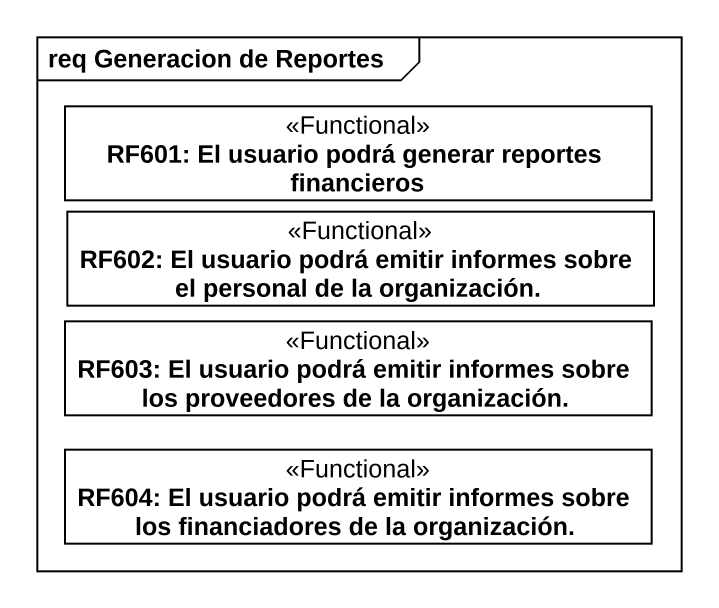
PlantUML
@startuml
mainframe req Generacion de Reportes
hide circle
hide empty members
class "RF601: El usuario podrá generar reportes financieros" as RF601_El_usuario_podrá <<Functional>>
class "RF602: El usuario podrá emitir informes sobre el personal de la organización." as RF602_El_usuario_podrá <<Functional>>
class "RF603: El usuario podrá emitir informes sobre los proveedores de la organización." as RF603_El_usuario_podrá <<Functional>>
class "RF604: El usuario podrá emitir informes sobre los financiadores de la organización." as RF604_El_usuario_podrá <<Functional>>
@enduml
